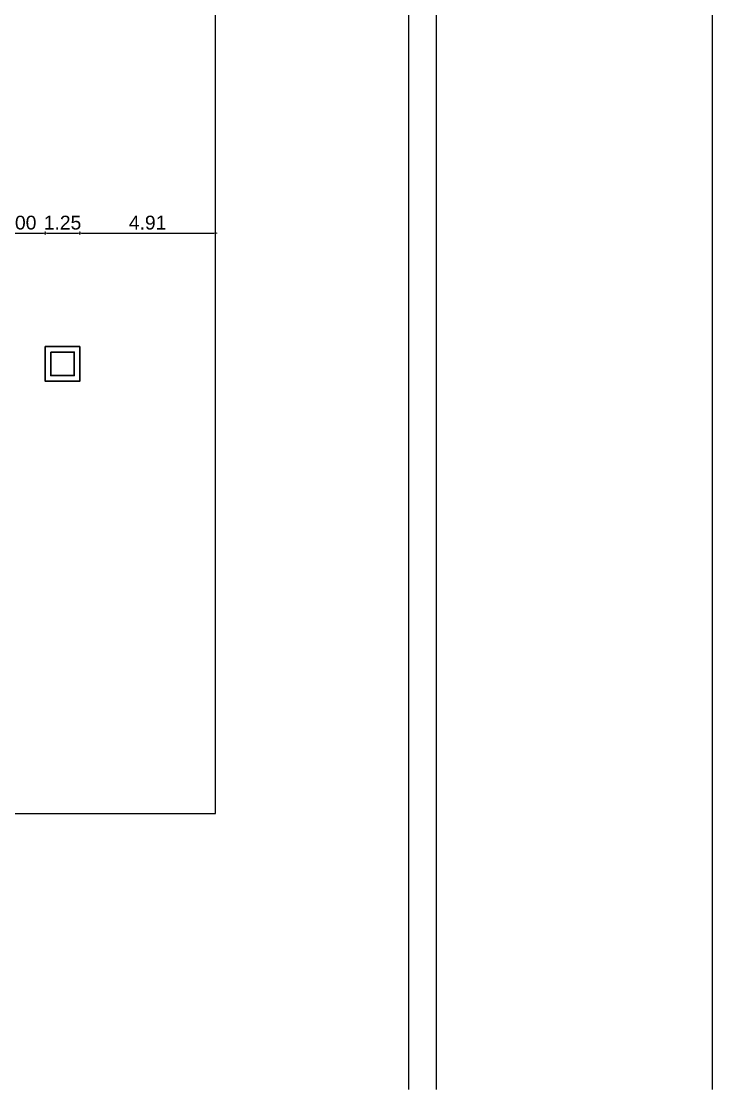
# Model space of a CAD drawing. Header units: millimetres. Extents: x 2767 to 2978, y 1319 to 1481.
# Drawn here: x 2953.11 to 2978.13, y 1351.91 to 1390.58 of the extents above; entities that cross this region are included whole.
import ezdxf

# ---------------------------------------------------------------- set-up
doc = ezdxf.new("R2010")
doc.units = ezdxf.units.MM
doc.header["$LTSCALE"] = 0.03
doc.layers.add('A-COTAS', color=12, linetype='Continuous', lineweight=9)
doc.layers.add('A-PAREDE', color=5, linetype='Continuous', lineweight=30)
doc.layers.add('G_HACHURA', color=9, linetype='Continuous')
doc.styles.add('Century Gothic', font='arial.ttf')
doc.dimstyles.new('COTA_250', dxfattribs={"dimscale": 250, "dimtxt": 0.002, "dimasz": 0.00025, "dimexe": 0.00075, "dimexo": 0.00075, "dimgap": 0.0005, "dimtad": 1, "dimzin": 4, "dimdsep": 46, "dimtxsty": 'Century Gothic', "dimblk": 'PU-Tick', "dimcen": 0.001, "dimdle": 0.00075, "dimse1": 1, "dimse2": 1, "dimclrd": 256, "dimclre": 256, "dimclrt": 256, "dimadec": 0, "dimazin": 0, "dimtfac": 1, "dimtix": 1, "dimtmove": 0, "dimatfit": 3, "dimldrblk": 'DOT', "dimfxl": 1, "dimarcsym": 0})

# ---------------------------------------------------------------- blocks, each defined once
blk = doc.blocks.new('PU-Tick')
for p, q in [((1, 0), (-1, 0)), ((-9e-16, -1), (9e-16, 1))]:
    blk.add_line(p, q)
at = {"color": 0, "linetype": 'ByBlock', "const_width": 0.15}
blk.add_lwpolyline([(-0.5, -0.5), (0.5, 0.5)], dxfattribs=at)
blk = doc.blocks.new('*D322')
at = {"layer": 'A-COTAS', "lineweight": -2, "transparency": 16777216}
blk.add_line((54.40160095016472, -18.99699189229568), (56.27660094550811, -18.99699189229568), dxfattribs=at)
at = {"layer": 'Defpoints', "color": 0, "transparency": 16777216}
for p in [(56.33910094550811, -18.99699189229568), (54.33910095016472, -29.94346393732985), (56.33910094550811, -29.81846393174192)]:
    blk.add_point(p, dxfattribs=at)
at = {"layer": 'A-COTAS', "lineweight": -2, "transparency": 16777216, "xscale": 0.0625, "yscale": 0.0625, "zscale": 0.0625, "rotation": 180}
blk.add_blockref('PU-Tick', (54.33910095016472, -18.99699189229568), dxfattribs=at)
at = {"layer": 'A-COTAS', "lineweight": -2, "transparency": 16777216, "xscale": 0.0625, "yscale": 0.0625, "zscale": 0.0625}
blk.add_blockref('PU-Tick', (56.33910094550811, -18.99699189229568), dxfattribs=at)
at = {"layer": 'A-COTAS', "transparency": 16777216, "insert": (55.33910094783641, -18.61670539843483), "char_height": 0.5, "attachment_point": 5, "style": 'Century Gothic'}
blk.add_mtext('2.00', dxfattribs=at)
blk = doc.blocks.new('_Dot')
at = {"layer": 'G_HACHURA', "color": 0, "lineweight": -2}
blk.add_line((-0.5, 0), (-1, 0), dxfattribs=at)
at = {"layer": 'G_HACHURA', "color": 0, "const_width": 0.5}
blk.add_lwpolyline([(-0.25, 0, 1), (0.25, 0, 1)], format="xyb", close=True, dxfattribs=at)
blk = doc.blocks.new('*D323')
at = {"layer": 'A-COTAS', "lineweight": -2, "transparency": 16777216}
blk.add_line((56.40160094550811, -18.99699189229568), (57.52660094550811, -18.99699189229568), dxfattribs=at)
at = {"layer": 'Defpoints', "color": 0, "transparency": 16777216}
for p in [(57.58910094550811, -18.99699189229568), (56.33910094550811, -32.8088288707163), (57.58910094550811, -32.8088288707163)]:
    blk.add_point(p, dxfattribs=at)
at = {"layer": 'A-COTAS', "lineweight": -2, "transparency": 16777216, "xscale": 0.0625, "yscale": 0.0625, "zscale": 0.0625, "rotation": 180}
blk.add_blockref('PU-Tick', (56.33910094550811, -18.99699189229568), dxfattribs=at)
at = {"layer": 'A-COTAS', "lineweight": -2, "transparency": 16777216, "xscale": 0.0625, "yscale": 0.0625, "zscale": 0.0625}
blk.add_blockref('PU-Tick', (57.58910094550811, -18.99699189229568), dxfattribs=at)
at = {"layer": 'A-COTAS', "transparency": 16777216, "insert": (56.96410094550811, -18.61670539843483), "char_height": 0.5, "attachment_point": 5, "style": 'Century Gothic'}
blk.add_mtext('1.25', dxfattribs=at)
blk = doc.blocks.new('*D324')
at = {"layer": 'A-COTAS', "lineweight": -2, "transparency": 16777216}
blk.add_line((57.65160094550811, -18.99699189229568), (62.43749999739157, -18.99699189229568), dxfattribs=at)
at = {"layer": 'Defpoints', "color": 0, "transparency": 16777216}
for p in [(62.49999999739157, -18.99699189229568), (57.58910094550811, -32.8088288707163), (62.49999999739157, -32.80882887080361)]:
    blk.add_point(p, dxfattribs=at)
at = {"layer": 'A-COTAS', "lineweight": -2, "transparency": 16777216, "xscale": 0.0625, "yscale": 0.0625, "zscale": 0.0625, "rotation": 180}
blk.add_blockref('PU-Tick', (57.58910094550811, -18.99699189229568), dxfattribs=at)
at = {"layer": 'A-COTAS', "lineweight": -2, "transparency": 16777216, "xscale": 0.0625, "yscale": 0.0625, "zscale": 0.0625}
blk.add_blockref('PU-Tick', (62.49999999739157, -18.99699189229568), dxfattribs=at)
at = {"layer": 'A-COTAS', "transparency": 16777216, "insert": (60.04455047144984, -18.61670539843483), "char_height": 0.5, "attachment_point": 5, "style": 'Century Gothic'}
blk.add_mtext('4.91', dxfattribs=at)
blk = doc.blocks.new('sanitario')
for points in [[(610516.7185234623, 9201701.290446755), (610517.9685234623, 9201701.290446755), (610517.9685234623, 9201700.040446755), (610516.7185234623, 9201700.040446755)], [(610516.9185234623, 9201701.090446755), (610517.7685234623, 9201701.090446755), (610517.7685234623, 9201700.240446754), (610516.9185234623, 9201700.240446754)]]:
    blk.add_lwpolyline(points, close=True)
blk = doc.blocks.new('arq geral tgov')
for p, q in [((80.49999999802094, -49.99999997853001), (80.49999999802185, 69.09894824128605)), ((69.49999999802094, -49.99999997853001), (69.49999999802094, 36.98329960763044)), ((70.49999999802094, -49.99999997853001), (70.49999999802094, 36.55234240864479))]:
    blk.add_line(p, q)
blk.add_lwpolyline([(-62.49999999650754, 40.00000000098089), (-62.50000000209548, -40.00000000088176), (62.4999999969732, -40.00000000088176), (62.50000000162981, 40.00000000098089)], close=True)
at = {"layer": 'A-PAREDE'}
blk.add_blockref('sanitario', (-610460.3794225168, -9201724.393865075), dxfattribs=at)
at = {"layer": 'A-COTAS'}
dim = blk.add_linear_dim(base=(56.33910094550811, -18.99699189229568), p1=(54.33910095016472, -29.94346393732985), p2=(56.33910094550811, -29.81846393174192), dimstyle='COTA_250', dxfattribs=at)
dim.commit()
dim.dimension.update_dxf_attribs({"geometry": '*D322', "text_midpoint": (55.33910094783641, -18.61670539843483)})
for base, p1, p2, picture, middle in [((57.58910094550811, -18.99699189229568), (56.33910094550811, -32.8088288707163), (57.58910094550811, -32.8088288707163), '*D323', (56.96410094550811, -18.99699189229568)), ((62.49999999739157, -18.99699189229568), (57.58910094550811, -32.8088288707163), (62.49999999739157, -32.80882887080361), '*D324', (60.04455047144984, -18.99699189229568))]:
    dim = blk.add_linear_dim(base=base, p1=p1, p2=p2, dimstyle='COTA_250', dxfattribs=at)
    dim.commit()
    dim.dimension.update_dxf_attribs({"geometry": picture, "text_midpoint": middle, "dimtype": 128})

msp = doc.modelspace()

# ---------------------------------------------------------------- block references
msp.add_blockref('arq geral tgov', (2897.631577867178, 1401.905756628998))

doc.saveas('drawing.dxf')
